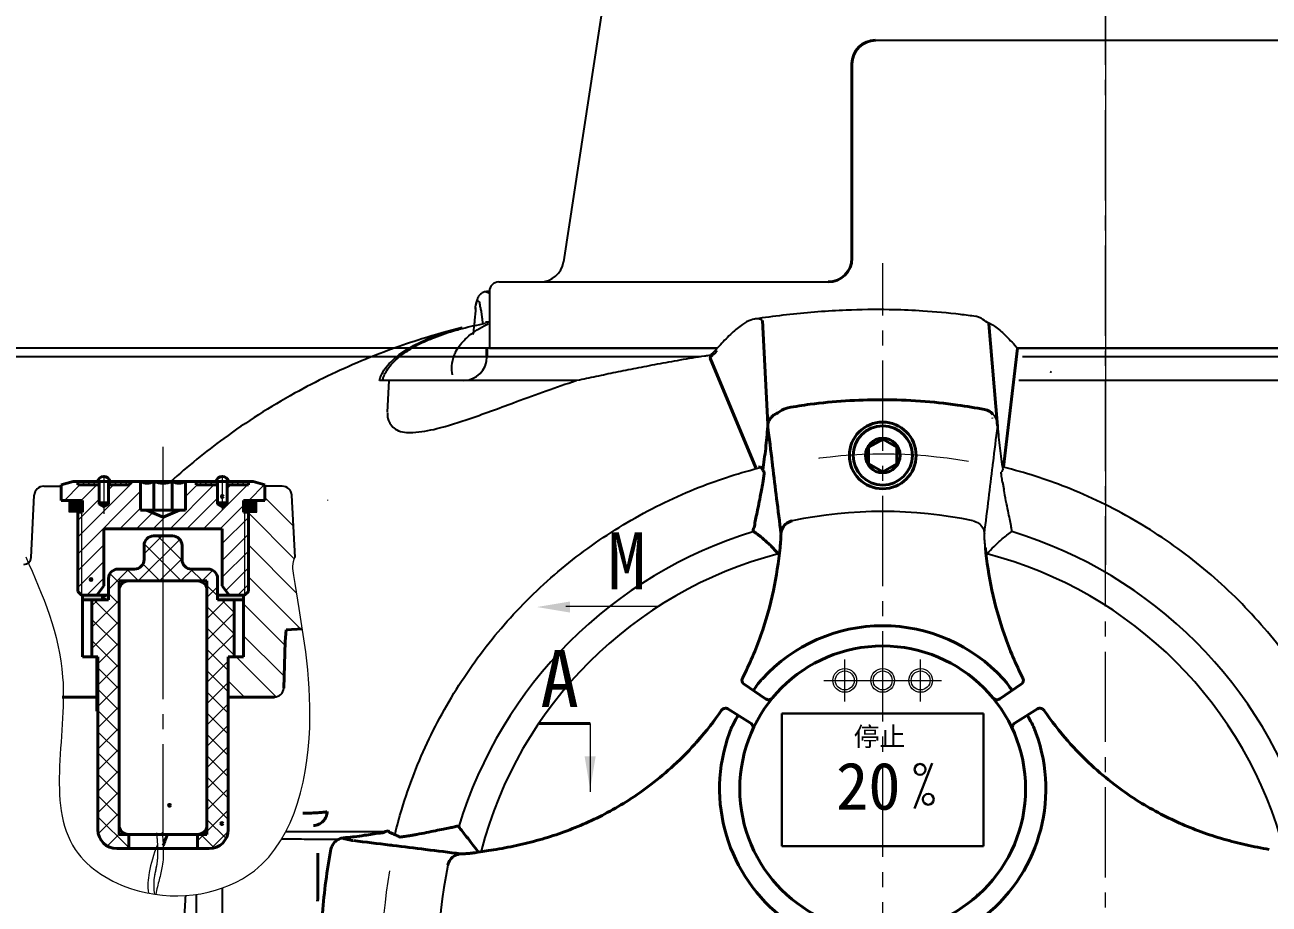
# Model space of a CAD drawing. Header units: millimetres. Extents: x 1758 to 4202, y 581 to 2263.
# Drawn here: x 3389.7 to 3652.2, y 1813.4 to 1998.9 of the extents above; entities that cross this region are included whole.
import ezdxf

# ---------------------------------------------------------------- set-up
doc = ezdxf.new("R2010")
doc.units = ezdxf.units.MM
doc.linetypes.add('CENTER', pattern=[50.8, 31.75, -6.35, 6.35, -6.35])
doc.linetypes.add('CENTER2', pattern=[28.575, 19.05, -3.175, 3.175, -3.175])
for name, color, linetype, lineweight in [('1CEN', 4, 'CENTER2', 9), ('center', 1, 'CENTER', 9), ('dim', 3, 'Continuous', 13), ('中心线', 14, 'CENTER', 9), ('剖面线', 3, 'Continuous', 13), ('单点划线', 1, 'CENTER2', 13), ('尺寸线', 3, 'Continuous', 15), ('标注', 3, 'Continuous', 13), ('粗实线', 7, 'Continuous', 40), ('细实线', 3, 'Continuous', 13)]:
    doc.layers.add(name, color=color, linetype=linetype, lineweight=lineweight)
doc.styles.add('01', font='txt.shx')
doc.styles.add('STYLE1', font='txt.shx', dxfattribs={"width": 0.8, "height": 3, "bigfont": 'gbcbig.shx'})
doc.dimstyles.new('工程标注', dxfattribs={"dimtxt": 6, "dimasz": 5, "dimexe": 1, "dimexo": 0, "dimgap": 1, "dimtad": 1, "dimdec": 0, "dimdsep": 46, "dimtxsty": 'STYLE1', "dimcen": 1, "dimclrd": 256, "dimclrt": 256, "dimadec": 0, "dimazin": 2, "dimtfac": 1, "dimtdec": 0, "dimtmove": 0, "dimatfit": 3, "dimfxl": 0, "dimtolj": 1, "dimarcsym": 0})

# ---------------------------------------------------------------- blocks, each defined once
blk = doc.blocks.new('*D15')
at = {"layer": 'DEFPOINTS', "color": 0, "ltscale": 10, "transparency": 16777216}
for p in [(3209.93, 2074.59), (3163.62, 1529.01), (3518.17, 1529.01)]:
    blk.add_point(p, dxfattribs=at)
at = {"layer": '尺寸线', "color": 0, "lineweight": -2, "ltscale": 10, "transparency": 16777216}
for p, q in [((3209.93, 2074.59), (3162.62, 2074.59)), ((3518.17, 1529.01), (3162.62, 1529.01))]:
    blk.add_line(p, q, dxfattribs=at)
at = {"layer": '尺寸线', "lineweight": -2, "ltscale": 10, "transparency": 16777216}
blk.add_line((3163.62, 2069.59), (3163.62, 1534.01), dxfattribs=at)
at = {"layer": '尺寸线', "ltscale": 10, "transparency": 16777216}
for points in [[(3162.78, 2069.59), (3164.45, 2069.59), (3163.62, 2074.59)], [(3162.78, 1534.01), (3164.45, 1534.01), (3163.62, 1529.01)]]:
    blk.add_solid(points, dxfattribs=at)
at = {"layer": '尺寸线', "ltscale": 10, "transparency": 16777216, "insert": (3155.12, 1801.8), "char_height": 3, "attachment_point": 5, "rotation": 90, "style": 'STYLE1'}
blk.add_mtext('\\A1;{\\H5x;546}', dxfattribs=at)
blk = doc.blocks.new('*D16')
at = {"layer": 'DEFPOINTS', "color": 0, "ltscale": 10, "transparency": 16777216}
for p in [(3186.27, 2074.59), (3197.91, 2074.59), (3487.17, 1930.69)]:
    blk.add_point(p, dxfattribs=at)
at = {"layer": '尺寸线', "color": 0, "lineweight": -2, "ltscale": 10, "transparency": 16777216}
for p, q in [((3197.91, 2074.59), (3185.27, 2074.59)), ((3487.17, 1930.69), (3185.27, 1930.69))]:
    blk.add_line(p, q, dxfattribs=at)
at = {"layer": '尺寸线', "lineweight": -2, "ltscale": 10, "transparency": 16777216}
blk.add_line((3186.27, 1935.69), (3186.27, 2069.59), dxfattribs=at)
at = {"layer": '尺寸线', "ltscale": 10, "transparency": 16777216}
for points in [[(3185.44, 2069.59), (3187.11, 2069.59), (3186.27, 2074.59)], [(3185.44, 1935.69), (3187.11, 1935.69), (3186.27, 1930.69)]]:
    blk.add_solid(points, dxfattribs=at)
at = {"layer": '尺寸线', "ltscale": 10, "transparency": 16777216, "insert": (3177.77, 2002.64), "char_height": 3, "attachment_point": 5, "rotation": 90, "style": 'STYLE1'}
blk.add_mtext('\\A1;{\\H5x;144}', dxfattribs=at)
blk = doc.blocks.new('*D17')
at = {"layer": 'DEFPOINTS', "color": 0, "ltscale": 10, "transparency": 16777216}
for p in [(3487.17, 1928.89), (3186.21, 1662.95), (3488.26, 1662.95)]:
    blk.add_point(p, dxfattribs=at)
at = {"layer": '尺寸线', "color": 0, "lineweight": -2, "ltscale": 10, "transparency": 16777216}
for p, q in [((3487.17, 1928.89), (3185.21, 1928.89)), ((3488.26, 1662.95), (3185.21, 1662.95))]:
    blk.add_line(p, q, dxfattribs=at)
at = {"layer": '尺寸线', "lineweight": -2, "ltscale": 10, "transparency": 16777216}
blk.add_line((3186.21, 1923.89), (3186.21, 1667.95), dxfattribs=at)
at = {"layer": '尺寸线', "ltscale": 10, "transparency": 16777216}
for points in [[(3185.38, 1923.89), (3187.05, 1923.89), (3186.21, 1928.89)], [(3185.38, 1667.95), (3187.05, 1667.95), (3186.21, 1662.95)]]:
    blk.add_solid(points, dxfattribs=at)
at = {"layer": '尺寸线', "ltscale": 10, "transparency": 16777216, "insert": (3177.71, 1795.92), "char_height": 3, "attachment_point": 5, "rotation": 90, "style": 'STYLE1'}
blk.add_mtext('\\A1;{\\H5x;266}', dxfattribs=at)

msp = doc.modelspace()

# ---------------------------------------------------------------- hatches: boundary and pattern name
at = {"layer": '剖面线'}
h = msp.add_hatch(dxfattribs=at)
h.set_pattern_fill('ANSI37', color=256, style=0)
h.set_pattern_definition([(45, (533.22, 227.016), (-2.245064, 2.245064), []), (135, (533.22, 227.016), (-2.245064, -2.245064), [])])
h.paths.add_polyline_path([(3428.075, 1828.093), (3426.075, 1828.093), (3426.075, 1825.093), (3428.575, 1825.093, 0.4142136), (3432.575, 1829.093), (3432.575, 1865.593), (3433.825, 1865.593), (3433.825, 1877.593), (3430.325, 1877.593), (3430.325, 1882.093, 0.4142136), (3428.325, 1884.093), (3424.825, 1884.093, -0.4142136), (3422.825, 1886.093), (3422.825, 1889.093, 0.4142136), (3420.825, 1891.093), (3418.825, 1891.093), (3418.825, 1881.593), (3428.075, 1881.593)])
h.paths.add_polyline_path([(3405.075, 1829.093, 0.4142136), (3409.075, 1825.093), (3411.575, 1825.093), (3411.575, 1828.093), (3409.575, 1828.093), (3409.575, 1881.593), (3418.825, 1881.593), (3418.825, 1891.093), (3416.825, 1891.093, 0.4142136), (3414.825, 1889.093), (3414.825, 1886.093, -0.4142136), (3412.825, 1884.093), (3409.325, 1884.093, 0.4142136), (3407.325, 1882.093), (3407.325, 1877.593), (3403.825, 1877.593), (3403.825, 1865.593), (3405.075, 1865.593)])
at = {"layer": '尺寸线', "ltscale": 10}
h = msp.add_hatch(dxfattribs=at)
h.set_pattern_fill('ANSI31', color=256, scale=20, style=0)
h.set_pattern_definition([(45, (-5158.7107, -2358.9233), (-1.76776695, 1.76776695), [])])
h.paths.add_polyline_path([(3401.625, 1896.093), (3400.825, 1896.093), (3400.825, 1879.393), (3401.625, 1878.593)], flags=16)
edge = h.paths.add_edge_path()
edge.add_spline(control_points=[(3436.025, 1882.254), (3435.06, 1882.045), (3434.081, 1881.851), (3433.098, 1881.674), (3433.087, 1881.671)], knot_values=[14.3379993, 14.3379993, 14.3379993, 14.3379993, 17.2987013, 17.3328173, 17.3328173, 17.3328173, 17.3328173], degree=3, periodic=0)
edge.add_spline(control_points=[(3433.087, 1881.671), (3432.501, 1881.566), (3431.914, 1881.466), (3431.325, 1881.373)], knot_values=[12.5508787, 12.5508787, 12.5508787, 12.5508787, 14.3379993, 14.3379993, 14.3379993, 14.3379993], degree=3, periodic=0)
edge.add_line((3431.325, 1881.373), (3431.325, 1880.554))
edge.add_line((3431.325, 1880.554), (3432.808, 1878.593))
edge.add_line((3432.808, 1878.593), (3436.025, 1878.593))
edge.add_line((3436.025, 1878.593), (3436.025, 1882.254))
edge = h.paths.add_edge_path()
edge.add_spline(control_points=[(3436.825, 1882.43), (3436.559, 1882.37), (3436.292, 1882.311), (3436.025, 1882.254)], knot_values=[17.3328173, 17.3328173, 17.3328173, 17.3328173, 18.152041, 18.152041, 18.152041, 18.152041], degree=3, periodic=0)
edge.add_line((3436.025, 1882.254), (3436.025, 1878.593))
edge.add_line((3436.025, 1878.593), (3436.825, 1879.393))
edge.add_line((3436.825, 1879.393), (3436.825, 1882.43))
edge = h.paths.add_edge_path(flags=17)
edge.add_line((3436.825, 1896.093), (3436.025, 1896.093))
edge.add_line((3436.025, 1896.093), (3436.025, 1882.254))
edge.add_spline(control_points=[(3436.025, 1882.254), (3436.292, 1882.311), (3436.559, 1882.37), (3436.825, 1882.43)], knot_values=[17.3328173, 17.3328173, 17.3328173, 17.3328173, 18.152041, 18.152041, 18.152041, 18.152041], degree=3, periodic=0)
edge.add_line((3436.825, 1882.43), (3436.825, 1896.093))
h.paths.add_polyline_path([(3415.343, 1896.563), (3414.075, 1896.563), (3414.075, 1902.563), (3411.825, 1902.563), (3411.825, 1901.863), (3407.325, 1901.863), (3407.325, 1897.776), (3406.325, 1897.208), (3406.325, 1897.202), (3405.325, 1897.776), (3405.325, 1901.863), (3400.825, 1901.863), (3400.825, 1902.563), (3399.825, 1902.563), (3397.325, 1901.893), (3397.325, 1898.593), (3401.825, 1898.593), (3401.825, 1896.093), (3401.625, 1896.093), (3401.625, 1878.593), (3404.842, 1878.593), (3406.325, 1880.554), (3406.325, 1892.593), (3418.825, 1892.593), (3418.825, 1895.063)])
h.paths.add_polyline_path([(3407.761, 1896.025, -1), (3408.161, 1896.025, -1)], flags=16)
edge = h.paths.add_edge_path()
edge.add_line((3436.025, 1896.093), (3435.825, 1896.093))
edge.add_line((3435.825, 1896.093), (3435.825, 1898.593))
edge.add_line((3435.825, 1898.593), (3440.325, 1898.593))
edge.add_line((3440.325, 1898.593), (3440.325, 1901.893))
edge.add_line((3440.325, 1901.893), (3437.825, 1902.563))
edge.add_line((3437.825, 1902.563), (3436.825, 1902.563))
edge.add_line((3436.825, 1902.563), (3436.825, 1901.863))
edge.add_line((3436.825, 1901.863), (3432.325, 1901.863))
edge.add_line((3432.325, 1901.863), (3432.325, 1897.776))
edge.add_line((3432.325, 1897.776), (3431.325, 1897.202))
edge.add_line((3431.325, 1897.202), (3431.325, 1897.208))
edge.add_line((3431.325, 1897.208), (3430.325, 1897.776))
edge.add_line((3430.325, 1897.776), (3430.325, 1901.863))
edge.add_line((3430.325, 1901.863), (3425.825, 1901.863))
edge.add_line((3425.825, 1901.863), (3425.825, 1902.563))
edge.add_line((3425.825, 1902.563), (3423.575, 1902.563))
edge.add_line((3423.575, 1902.563), (3423.575, 1896.563))
edge.add_line((3423.575, 1896.563), (3422.307, 1896.563))
edge.add_line((3422.307, 1896.563), (3418.825, 1895.063))
edge.add_line((3418.825, 1895.063), (3418.825, 1892.593))
edge.add_line((3418.825, 1892.593), (3431.325, 1892.593))
edge.add_line((3431.325, 1892.593), (3431.325, 1881.373))
edge.add_spline(control_points=[(3431.325, 1881.373), (3431.925, 1881.468), (3433.497, 1881.735), (3435.06, 1882.045), (3436.025, 1882.254)], knot_values=[12.5508787, 12.5508787, 12.5508787, 12.5508787, 14.3721154, 17.3328173, 17.3328173, 17.3328173, 17.3328173], degree=3, periodic=0)
edge.add_line((3436.025, 1882.254), (3436.025, 1896.093))
at = {"layer": '标注'}
h = msp.add_hatch(dxfattribs=at)
h.set_pattern_fill('ANSI31', color=256, scale=0.25, angle=90, style=0)
h.set_pattern_definition([(135, (533.2199, 227.0161), (-0.561266, -0.561266), [])])
h.paths.add_polyline_path([(3407.325, 1902.563), (3407.325, 1901.863), (3411.825, 1901.863), (3411.825, 1902.563)])
h.paths.add_polyline_path([(3405.325, 1901.863), (3405.325, 1902.563), (3400.825, 1902.563), (3400.825, 1901.863)])
h.paths.add_polyline_path([(3432.325, 1902.563), (3432.325, 1901.863), (3436.825, 1901.863), (3436.825, 1902.563)])
h.paths.add_polyline_path([(3430.325, 1901.863), (3430.325, 1902.563), (3425.825, 1902.563), (3425.825, 1901.863)])
for points in [[(3399.018, 1898.593), (3401.825, 1898.593), (3401.825, 1896.093), (3400.825, 1896.093), (3399.018, 1896.093)], [(3438.633, 1898.593), (3435.825, 1898.593), (3435.825, 1896.093), (3436.825, 1896.093), (3438.633, 1896.093)]]:
    msp.add_hatch(color=256, dxfattribs=at).paths.add_polyline_path(points)
at = {"layer": '粗实线'}
for points in [[(3431.125, 1899.435, 1), (3431.525, 1899.435, 1)], [(3400.399, 1897.685, 1), (3400.799, 1897.685, 1)], [(3403.421, 1881.892, 1), (3403.821, 1881.892, 1)], [(3406.04, 1878.069, 1), (3406.44, 1878.069, 1)], [(3419.991, 1834.242, 1), (3420.391, 1834.242, 1)], [(3431.034, 1830.38, 1), (3431.434, 1830.38, 1)]]:
    msp.add_hatch(color=256, dxfattribs=at).paths.add_polyline_path(points)
at = {"layer": '细实线'}
h = msp.add_hatch(color=256, dxfattribs=at)
h.paths.add_polyline_path([(3435.811, 1878.593), (3430.325, 1878.593), (3430.325, 1877.593), (3435.811, 1877.593)])
h.paths.add_polyline_path([(3407.325, 1878.593), (3401.84, 1878.593), (3401.84, 1877.593), (3407.325, 1877.593)])

# ---------------------------------------------------------------- linework, layer by layer
at = {"ltscale": 10}
for p, q in [((3514.526, 2022.446), (3503.32, 1948.939)), ((3569.173, 1995.693), (3745.593, 1995.693)), ((3489.673, 1944.693), (3559.173, 1944.693)), ((3487.673, 1942.693), (3487.673, 1930.693)), ((3487.673, 1930.693), (3535.747, 1930.693)), ((3599.142, 1930.693), (3751.338, 1930.693))]:
    msp.add_line(p, q, dxfattribs=at)
at = {"color": 7, "linetype": 'Continuous'}
for p, q in [((3485.142, 1941.122), (3485.024, 1940.561)), ((3485.143, 1941.126), (3485.142, 1941.122)), ((3486.952, 1942.629), (3486.953, 1942.629)), ((3484.753, 1938.954), (3484.761, 1939.268)), ((3484.761, 1939.268), (3484.761, 1939.27)), ((3572.959, 1938.819), (3572.962, 1938.818)), ((3486.848, 1936.142), (3486.873, 1935.961)), ((3543.826, 1936.889), (3543.817, 1936.888)), ((3590.319, 1937.407), (3590.317, 1937.407)), ((3591.826, 1936.791), (3591.832, 1936.787)), ((3535.747, 1930.693), (3487.173, 1930.693)), ((3526.023, 1930.693), (3535.747, 1930.693)), ((3748.174, 1930.693), (3598.877, 1930.693)), ((3598.877, 1930.693), (3748.173, 1930.693)), ((3748.173, 1930.693), (3599.141, 1930.674)), ((3532.212, 1928.893), (3487.173, 1928.893)), ((3748.173, 1928.893), (3600.197, 1928.893)), ((3506.158, 1923.893), (3464.465, 1923.893)), ((3466.213, 1917.222), (3466.563, 1923.893)), ((3765.189, 1923.893), (3599.397, 1923.893)), ((3593.876, 1915.895), (3593.869, 1916.009)), ((3393.665, 1901.593), (3397.325, 1901.593)), ((3443.985, 1901.593), (3440.325, 1901.593)), ((3390.968, 1886.514), (3391.658, 1899.688)), ((3446.683, 1886.514), (3445.992, 1899.688))]:
    msp.add_line(p, q, dxfattribs=at)
for p, q in [((3431.368, 1785.795), (3431.368, 1816.791)), ((3425.855, 1784.593), (3425.855, 1815.446))]:
    msp.add_line(p, q)
msp.add_lwpolyline([(3486.795, 1936.122), (3486.841, 1936.091), (3486.873, 1935.961)], dxfattribs=at)
at = {"ltscale": 10}
for centre, radius, start, end in [((3498.377, 1949.693), 5, 270, 351.33261), ((3489.673, 1942.693), 2, 90, 180)]:
    msp.add_arc(centre, radius, start, end, dxfattribs=at)
at = {"color": 7, "linetype": 'Continuous'}
for centre, radius, start, end in [((3482.173, 1928.893), 5, 270, 0), ((3393.665, 1899.583), 2.01, 90, 176.99999), ((3443.985, 1899.583), 2.01, 3.00001, 90), ((3570.673, 1802.542), 93.71, 78.25847, 101.7413), ((3570.673, 1802.542), 93.516, 106.92101, 163.07899), ((3570.673, 1802.542), 93.516, 16.92101, 73.07899), ((3389.47, 1886.593), 1.5, 270, 357), ((3570.673, 1802.542), 87.57, 104.58236, 165.41764), ((3570.673, 1802.542), 87.57, 14.58236, 75.41764), ((3442.306, 1859.103), 2.01, 270, 356.99999), ((3570.673, 1802.542), 93.71, 168.25843, 191.74157)]:
    msp.add_arc(centre, radius, start, end, dxfattribs=at)
for points, start_tangent, end_tangent in [([(3485.143, 1941.126), (3484.965, 1940.562), (3484.813, 1939.801)], (-0.3475101, -0.9376762), (-0.1360784, -0.9906981)), ([(3484.824, 1939.813), (3485.024, 1940.561)], (0.1715307, 0.9851788), (0.3454864, 0.9384238)), ([(3485.024, 1940.561), (3485.381, 1940.602), (3485.593, 1940.333)], (0.3454015, 0.938455), (0.2579485, -0.9661587)), ([(3486.953, 1942.629), (3486.899, 1942.623), (3485.925, 1942.217), (3485.41, 1941.661), (3485.177, 1941.213), (3485.142, 1941.122)], (-0.9936757, -0.1122884), (-0.3462477, -0.9381431)), ([(3485.593, 1940.333), (3485.639, 1939.845)], (0.2579485, -0.9661587), (0.0891126, -0.9960216)), ([(3484.761, 1939.269), (3484.559, 1936.619), (3484.189, 1933.503)], (-0.0569478, -0.9983772), (-0.1409939, -0.9900105)), ([(3484.762, 1939.27), (3484.824, 1939.813)], (0.057175, 0.9983642), (0.1715307, 0.9851788)), ([(3485.639, 1939.845), (3485.788, 1939.187), (3485.946, 1938.317)], (0.0891126, -0.9960216), (0.1474711, -0.9890664)), ([(3485.946, 1938.317), (3486.109, 1937.225)], (0.1474711, -0.9890664), (0.1390418, -0.9902865)), ([(3572.071, 1938.836), (3562.951, 1938.724), (3551.092, 1937.831), (3545.211, 1937.091)], (-0.9998585, 0.0168203), (-0.9900742, -0.1405456)), ([(3572.959, 1938.819), (3572.071, 1938.836)], (-0.999743, 0.0226703), (-0.9998585, 0.0168203)), ([(3590.317, 1937.407), (3587.064, 1937.831), (3579.117, 1938.553), (3572.962, 1938.819)], (-0.9900763, 0.1405306), (-0.9997453, 0.0225704)), ([(3464.465, 1923.893), (3464.883, 1925.06), (3465.65, 1926.358), (3466.869, 1927.791), (3468.676, 1929.349), (3471.244, 1931.009), (3474.826, 1932.74), (3479.792, 1934.482), (3482, 1935.086)], (0.2392792, 0.9709508), (0.9692252, 0.2461759)), ([(3481.991, 1934.887), (3486.873, 1935.962)], (0.967841, 0.2515629), (0.9835063, 0.180874)), ([(3483.362, 1933.301), (3485.137, 1934.591), (3487.032, 1935.671)], (0.7674332, 0.6411289), (0.8908066, 0.4543826)), ([(3486.109, 1937.225), (3486.255, 1936.068)], (0.1390418, -0.9902865), (0.1154377, -0.9933147)), ([(3487.032, 1935.671), (3487.082, 1935.696)], (0.8908067, 0.4543825), (0.8917946, 0.4524405)), ([(3542.87, 1936.657), (3541.083, 1935.732), (3538.856, 1933.9), (3536.429, 1931.426), (3535.192, 1930.094)], (-0.9463542, -0.323131), (-0.678638, -0.7344729)), ([(3543.827, 1936.885), (3543.464, 1936.822), (3542.87, 1936.657)], (-0.991033, -0.1336177), (-0.9463542, -0.323131)), ([(3545.211, 1937.091), (3543.818, 1936.888)], (-0.9900742, -0.1405456), (-0.9890006, -0.1479115)), ([(3545.28, 1936.555), (3544.882, 1936.769), (3544.439, 1936.891), (3543.947, 1936.904), (3543.84, 1936.891)], (-0.8283303, 0.56024), (-0.9902722, -0.1391435)), ([(3591.024, 1937.222), (3590.319, 1937.406)], (-0.9338497, 0.3576656), (-0.9898736, 0.1419513)), ([(3591.826, 1936.791), (3591.053, 1937.211), (3591.024, 1937.222)], (-0.819196, 0.5735137), (-0.9338497, 0.3576656)), ([(3593.08, 1935.88), (3591.832, 1936.787)], (-0.7997932, 0.6002757), (-0.8178539, 0.5754259)), ([(3592.46, 1936.338), (3594.236, 1935.391), (3596.44, 1933.532), (3598.837, 1931.029), (3599.142, 1930.693)], (0.9423424, -0.3346503), (0.6696286, -0.7426961)), ([(3465.246, 1924.308), (3465.458, 1924.903), (3466.04, 1926.016), (3466.954, 1927.237), (3468.288, 1928.561), (3470.15, 1929.976), (3472.684, 1931.463), (3476.092, 1932.996), (3480.661, 1934.525)], (0.2854665, 0.9583887), (0.9618563, 0.2735551)), ([(3480.522, 1929.826), (3482.344, 1932.36), (3483.362, 1933.301)], (0.4334971, 0.9011549), (0.7674332, 0.6411289)), ([(3480.661, 1934.525), (3481.991, 1934.887)], (0.9618563, 0.2735551), (0.967841, 0.2515629)), ([(3480.292, 1929.299), (3480.522, 1929.826)], (0.3651921, 0.9309322), (0.4334971, 0.9011549)), ([(3535.192, 1930.094), (3534.089, 1928.9)], (-0.678638, -0.7344729), (-0.6798391, -0.7333613)), ([(3535.733, 1930.13), (3534.269, 1928.577)], (-0.6885621, -0.7251774), (-0.6851613, -0.7283914)), ([(3479.907, 1925.11), (3479.778, 1926.96), (3480.292, 1929.299)], (-0.1889743, 0.981982), (0.3651921, 0.9309322)), ([(3533.062, 1929.033), (3527.89, 1928.179), (3523.081, 1927.309), (3518.589, 1926.443), (3514.323, 1925.583), (3510.203, 1924.733), (3506.158, 1923.893)], (-0.9879723, -0.1546312), (-0.9792893, -0.2024659)), ([(3533.955, 1929.163), (3533.076, 1929.022)], (-0.9876668, -0.1565703), (-0.9872929, -0.1589112)), ([(3534.396, 1929.232), (3533.955, 1929.163)], (-0.9882598, -0.152783), (-0.9876668, -0.1565703)), ([(3534.17, 1928.884), (3534.19, 1928.652)], (-0.1958436, -0.9806351), (0.4550607, -0.8904604)), ([(3534.19, 1928.652), (3534.269, 1928.577)], (0.4550607, -0.8904604), (0.9329333, -0.3600492)), ([(3606.014, 1925.798), (3606.257, 1925.716)], (0.9472696, -0.3204376), (0.946369, -0.3230877)), ([(3465.14, 1923.893), (3465.246, 1924.308)], (0.2089417, 0.9779281), (0.2854665, 0.9583887)), ([(3466.17, 1917.047), (3466.381, 1915.471), (3468.15, 1913.466), (3471.535, 1912.927), (3476.564, 1913.732), (3483.655, 1915.897), (3493.411, 1919.427), (3506, 1923.893)], (-0.0558627, -0.9984385), (0.9483044, 0.3173621)), ([(3594.934, 1914.522), (3594.62, 1915.814), (3593.935, 1916.822)], (-0.0758759, 0.9971173), (-0.6966797, 0.7173823)), ([(3593.876, 1915.895), (3593.868, 1916.006)], (-0.066379, 0.9977945), (-0.0717567, 0.9974222)), ([(3593.877, 1915.896), (3593.869, 1916.01)], (-0.0709395, 0.9974806), (-0.0695475, 0.9975786)), ([(3593.98, 1906.528), (3594.93, 1914.24)], (0.1223119, 0.9924917), (0.1223801, 0.9924833)), ([(3594.934, 1914.522), (3594.947, 1914.241)], (0.072409, -0.997375), (0.0733118, -0.9973091)), ([(3594.947, 1914.241), (3595.381, 1909.629), (3596.016, 1905.011)], (0.0733118, -0.9973091), (0.158115, -0.9874207)), ([(3593.904, 1905.914), (3593.98, 1906.528)], (0.1223058, 0.9924925), (0.1223119, 0.9924917)), ([(3467.776, 1828.197), (3469.199, 1833.359), (3474.967, 1848.243), (3482.896, 1862.075), (3492.794, 1874.566), (3504.455, 1885.426), (3517.612, 1894.428), (3531.98, 1901.372), (3545.156, 1905.583)], (0.2413868, 0.970429), (0.970243, 0.2421332)), ([(3592.141, 1891.596), (3593.05, 1898.982), (3593.904, 1905.914)], (0.1221264, 0.9925146), (0.1223058, 0.9924925)), ([(3595.958, 1902.387), (3595.848, 1903.068), (3595.765, 1903.654), (3595.711, 1904.107), (3595.69, 1904.523)], (-0.1679573, 0.9857943), (0.5613253, 0.8275952)), ([(3596.016, 1905.011), (3595.791, 1904.671), (3595.691, 1904.522)], (-0.5717971, -0.8203951), (-0.5481426, -0.8363849)), ([(3596.083, 1905.609), (3595.99, 1905.632)], (-0.97049, 0.2411414), (-0.9707035, 0.2402806)), ([(3596.19, 1905.583), (3596.083, 1905.609)], (-0.970243, 0.2421331), (-0.97049, 0.2411414)), ([(3673.57, 1828.197), (3672.147, 1833.359), (3666.379, 1848.243), (3658.449, 1862.075), (3648.552, 1874.566), (3636.891, 1885.426), (3623.734, 1894.428), (3609.366, 1901.372), (3596.19, 1905.583)], (-0.2413868, 0.970429), (-0.970243, 0.2421332)), ([(3595.958, 1902.386), (3596.094, 1901.604), (3596.237, 1900.822)], (0.1679573, -0.9857943), (0.1835042, -0.9830189)), ([(3597.891, 1892.009), (3597.904, 1892.336), (3597.764, 1893.22), (3597.49, 1894.597), (3597.121, 1896.367), (3596.686, 1898.501), (3596.237, 1900.821)], (0.8154721, 0.5787964), (-0.1835041, 0.9830189)), ([(3589.743, 1894.292), (3590.918, 1893.772), (3591.769, 1892.816), (3592.141, 1891.596)], (0.9794092, -0.2018853), (0.0793419, -0.9968475)), ([(3592.333, 1888.587), (3592.295, 1888.963), (3592.259, 1889.352), (3592.226, 1889.752), (3592.197, 1890.142), (3592.173, 1890.505), (3592.155, 1890.824), (3592.143, 1891.09), (3592.141, 1891.596)], (-0.1035395, 0.9946253), (0.1221294, 0.9925142)), ([(3592.721, 1887.292), (3594.168, 1888.883), (3595.886, 1890.46), (3597.891, 1892.009)], (0.6373489, 0.7705754), (0.8154721, 0.5787964))]:
    msp.add_spline(points, degree=3, dxfattribs=dict(at, start_tangent=start_tangent, end_tangent=end_tangent))
for points in [[(3487.879, 1942.654), (3487.099, 1942.646), (3487.026, 1942.638), (3486.952, 1942.629)], [(3487.498, 1936.201), (3487.065, 1936.181), (3486.957, 1936.162), (3486.848, 1936.142)], [(3487.082, 1935.696), (3487.112, 1935.712), (3487.143, 1935.727), (3487.481, 1935.91)]]:
    msp.add_open_spline(points, degree=3, dxfattribs=at)
for points, knots in [([(3486.961, 1942.596), (3486.998, 1942.606), (3487.078, 1942.613), (3487.144, 1942.586), (3487.856, 1942.265)], [0, 0, 0, 0, 0.11403477, 0.22669017, 0.22669017, 0.22669017, 0.22669017]), ([(3481.949, 1935.073), (3479.097, 1934.347), (3471.905, 1932.312), (3459.961, 1927.974), (3445.831, 1921.157), (3432.357, 1912.57), (3424.026, 1905.79), (3420.463, 1902.563)], [0, 0, 0, 0, 8.8298892, 22.4121508, 38.0684475, 55.799492, 70.2194021, 70.2194021, 70.2194021, 70.2194021]), ([(3465.612, 1828.615), (3464.895, 1828.626), (3462.16, 1828.658), (3457.455, 1828.667), (3451.5, 1828.647), (3447.252, 1828.638), (3444.975, 1828.636), (3444.665, 1828.635)], [14.2473822, 14.2473822, 14.2473822, 14.2473822, 16.4001402, 22.4516903, 28.362318, 34.2654057, 35.1954375, 35.1954375, 35.1954375, 35.1954375]), ([(3455.776, 1827.019), (3454.753, 1826.995), (3452.361, 1827.024), (3448.423, 1827.063), (3445.461, 1827.086), (3443.869, 1827.096), (3443.824, 1827.097)], [14.0325118, 14.0325118, 14.0325118, 14.0325118, 17.1021393, 21.2091851, 25.84848, 25.9857484, 25.9857484, 25.9857484, 25.9857484]), ([(3423.264, 1802.593), (3423.264, 1805.133), (3423.331, 1809.342), (3423.508, 1813.547), (3423.596, 1815.212)], [0, 0, 0, 0, 7.6215494, 12.6243526, 12.6243526, 12.6243526, 12.6243526])]:
    msp.add_open_spline(points, degree=3, knots=knots, dxfattribs=at)
at = {"layer": '1CEN', "color": 1}
for p, q in [((3617.673, 1504.711), (3617.673, 2086.351)), ((3570.673, 1651.886), (3570.673, 1948.688))]:
    msp.add_line(p, q, dxfattribs=at)
at = {"layer": 'center', "ltscale": 10}
msp.add_line((3617.673, 2061.907), (3617.673, 1884.996), dxfattribs=at)
at = {"layer": 'dim', "lineweight": 30}
msp.add_line((3581.109, 1843.162), (3577.359, 1833.54), dxfattribs=at)
for centre in [(3578.563, 1841.812), (3580.291, 1835.526)]:
    msp.add_circle(centre, 1.153, dxfattribs=at)
at = {"layer": '中心线'}
msp.add_line((3558.256, 1860.593), (3583.09, 1860.593), dxfattribs=at)
for centre, start, end in [((3570.81, 1802.727), 80.21879, 99.78121), ((3570.676, 1802.459), 170.21879, 189.78121)]:
    msp.add_arc(centre, 105.62, start, end, dxfattribs=at)
at = {"layer": '单点划线'}
for p, q in [((3418.825, 1828.093), (3418.825, 1909.864)), ((3418.825, 1866.576), (3418.825, 1907.837)), ((3406.325, 1903.921), (3406.325, 1895.783)), ((3431.325, 1903.921), (3431.325, 1896.702)), ((3562.673, 1856.176), (3562.673, 1865.01)), ((3578.673, 1856.176), (3578.673, 1865.01))]:
    msp.add_line(p, q, dxfattribs=at)
for points, knots in [([(3417.457, 1828.442), (3417.526, 1827.604), (3417.594, 1826.778), (3417.695, 1824.806), (3417.703, 1823.672), (3417.516, 1821.732), (3417.365, 1820.92), (3417.111, 1819.875), (3417.062, 1819.682), (3417.011, 1819.488)], [0, 0, 0, 0, 0.6309736, 0.6309736, 1.5267817, 1.5267817, 2.185419, 2.185419, 2.3334156, 2.3334156, 2.3334156, 2.3334156]), ([(3418.653, 1828.54), (3418.848, 1826.162), (3419.196, 1821.931), (3417.69, 1817.61), (3417.274, 1815.44)], [0, 0, 0, 0, 1.7905884, 3.1859824, 3.1859824, 3.1859824, 3.1859824])]:
    msp.add_open_spline(points, degree=3, knots=knots, dxfattribs=at)
at = {"layer": '标注'}
for p, q in [((3399.018, 1896.093), (3399.018, 1898.593)), ((3438.633, 1896.093), (3438.633, 1898.593)), ((3446.333, 1893.187), (3440.301, 1899.22)), ((3400.825, 1896.093), (3399.018, 1896.093)), ((3436.825, 1896.093), (3438.633, 1896.093)), ((3446.512, 1886.273), (3436.825, 1895.96)), ((3447.006, 1879.044), (3436.825, 1889.225)), ((3447.868, 1871.447), (3436.825, 1882.49)), ((3444.611, 1867.968), (3435.825, 1876.754)), ((3523.504, 1876.232), (3503.779, 1876.232)), ((3444.076, 1861.769), (3435.825, 1870.019)), ((3442.703, 1857.133), (3434.243, 1865.593)), ((3436.008, 1857.093), (3432.575, 1860.526)), ((3508.942, 1851.52), (3508.942, 1837.084))]:
    msp.add_line(p, q, dxfattribs=at)
for points, knots in [([(3389.871, 1886.658), (3393.421, 1878.57), (3401.982, 1859.063), (3391.851, 1827.174), (3416.515, 1812.962), (3444.801, 1817.616), (3452.252, 1852.563), (3447.536, 1874.986), (3446.016, 1885.349), (3446.676, 1886.637)], [0, 0, 0, 0, 26.504082, 63.9275012, 79.1055318, 103.7152771, 137.7588962, 167.7011777, 171.9402687, 171.9402687, 171.9402687, 171.9402687]), ([(3417.636, 1825.959), (3417.608, 1825.886), (3417.581, 1825.814), (3416.846, 1823.861), (3416.219, 1821.958), (3415.636, 1818.599), (3415.549, 1817.149), (3415.725, 1815.704)], [0.6154023, 0.6154023, 0.6154023, 0.6154023, 0.6670467, 0.6670467, 2.00114, 2.00114, 2.9906623, 2.9906623, 2.9906623, 2.9906623])]:
    msp.add_open_spline(points, degree=3, knots=knots, dxfattribs=at)
msp.add_open_spline([(3417.492, 1821.728), (3416.929, 1819.634), (3416.655, 1817.567), (3416.99, 1815.482)], degree=3, dxfattribs=at)
for points in [[(3504.694, 1877.254), (3504.694, 1874.921), (3497.694, 1876.087)], [(3510.109, 1844.594), (3507.775, 1844.594), (3508.942, 1837.594)]]:
    msp.add_solid(points, dxfattribs=at)
at = {"layer": '粗实线', "ltscale": 10}
for p, q in [((3564.173, 1949.693), (3564.173, 1990.693)), ((3545.28, 1936.554), (3546.449, 1914.672)), ((3593.08, 1935.88), (3594.889, 1914.23)), ((3487.173, 1928.893), (3487.173, 1930.693)), ((3599.142, 1930.693), (3596.19, 1905.583)), ((3534.269, 1928.577), (3543.882, 1905.438)), ((3444.805, 1871.272), (3444.606, 1868.845)), ((3448.238, 1871.468), (3444.805, 1871.272))]:
    msp.add_line(p, q, dxfattribs=at)
at = {"layer": '粗实线', "color": 0, "linetype": 'ByBlock'}
for p, q in [((3548.248, 1917.741), (3548.258, 1917.743)), ((3570.7, 1911.529), (3567.725, 1909.867)), ((3570.7, 1911.529), (3573.651, 1909.825)), ((3567.675, 1909.782), (3567.675, 1906.375)), ((3573.675, 1909.783), (3573.675, 1906.375)), ((3570.7, 1904.629), (3567.725, 1906.29)), ((3570.7, 1904.629), (3573.651, 1906.333)), ((3580.084, 1908.162), (3580.079, 1908.162)), ((3570.676, 1898.751), (3570.676, 1898.756)), ((3545.937, 1856.733), (3541.452, 1859.796)), ((3595.409, 1856.733), (3599.894, 1859.796)), ((3603.331, 1854.573), (3598.605, 1851.619)), ((3589.77, 1814.499), (3589.77, 1814.672)), ((3590.775, 1815.248), (3590.775, 1815.55))]:
    msp.add_line(p, q, dxfattribs=at)
at = {"layer": '粗实线', "color": 0}
for p, q in [((3592.155, 1917.779), (3592.168, 1917.777)), ((3451.453, 1824.146), (3451.453, 1814.459))]:
    msp.add_line(p, q, dxfattribs=at)
at = {"layer": '粗实线'}
for p, q in [((3399.825, 1902.563), (3397.325, 1901.893)), ((3397.325, 1901.893), (3397.325, 1898.593)), ((3399.825, 1902.563), (3418.825, 1902.563)), ((3400.825, 1901.863), (3400.825, 1902.563)), ((3400.825, 1901.863), (3405.325, 1901.863)), ((3405.325, 1902.563), (3405.325, 1897.776)), ((3407.325, 1902.563), (3407.325, 1897.776)), ((3407.325, 1901.863), (3411.825, 1901.863)), ((3411.825, 1901.863), (3411.825, 1902.563)), ((3414.075, 1902.563), (3414.075, 1896.563)), ((3416.883, 1902.563), (3416.883, 1896.563)), ((3437.825, 1902.563), (3418.825, 1902.563)), ((3420.767, 1902.563), (3420.767, 1896.563)), ((3423.575, 1902.563), (3423.575, 1896.563)), ((3425.825, 1901.863), (3425.825, 1902.563)), ((3430.325, 1901.863), (3425.825, 1901.863)), ((3430.325, 1902.563), (3430.325, 1897.776)), ((3432.325, 1902.563), (3432.325, 1897.776)), ((3436.825, 1901.863), (3432.325, 1901.863)), ((3436.825, 1901.863), (3436.825, 1902.563)), ((3437.825, 1902.563), (3440.325, 1901.893)), ((3440.325, 1901.893), (3440.325, 1898.593)), ((3397.325, 1898.593), (3401.825, 1898.593)), ((3401.825, 1898.593), (3401.825, 1896.093)), ((3401.825, 1898.593), (3401.825, 1896.093)), ((3435.825, 1898.593), (3435.825, 1896.093)), ((3440.325, 1898.593), (3435.825, 1898.593)), ((3400.825, 1896.093), (3400.825, 1879.393)), ((3400.825, 1896.093), (3401.825, 1896.093)), ((3400.825, 1896.093), (3401.825, 1896.093)), ((3405.325, 1898.063), (3407.325, 1898.063)), ((3405.772, 1897.563), (3405.325, 1898.009)), ((3405.325, 1898.009), (3407.325, 1898.009)), ((3405.325, 1897.776), (3405.559, 1897.776)), ((3405.325, 1897.776), (3406.32, 1897.205)), ((3405.772, 1897.563), (3406.879, 1897.563)), ((3405.772, 1897.563), (3406.879, 1897.563)), ((3406.32, 1897.205), (3407.325, 1897.776)), ((3406.879, 1897.563), (3407.325, 1898.009)), ((3407.092, 1897.776), (3407.325, 1897.776)), ((3414.075, 1896.563), (3418.825, 1896.563)), ((3415.343, 1896.563), (3418.825, 1895.063)), ((3423.575, 1896.563), (3418.825, 1896.563)), ((3422.307, 1896.563), (3418.825, 1895.063)), ((3432.325, 1898.063), (3430.325, 1898.063)), ((3430.772, 1897.563), (3430.325, 1898.009)), ((3432.325, 1898.009), (3430.325, 1898.009)), ((3430.559, 1897.776), (3430.325, 1897.776)), ((3431.33, 1897.205), (3430.325, 1897.776)), ((3431.879, 1897.563), (3430.772, 1897.563)), ((3431.879, 1897.563), (3430.772, 1897.563)), ((3432.325, 1897.776), (3431.33, 1897.205)), ((3431.879, 1897.563), (3432.325, 1898.009)), ((3432.325, 1897.776), (3432.092, 1897.776)), ((3436.825, 1896.093), (3435.825, 1896.093)), ((3436.825, 1896.093), (3436.825, 1879.393)), ((3406.325, 1892.593), (3406.325, 1880.554)), ((3406.325, 1892.593), (3418.825, 1892.593)), ((3416.825, 1891.093), (3420.825, 1891.093)), ((3431.325, 1892.593), (3418.825, 1892.593)), ((3431.325, 1892.593), (3431.325, 1880.554)), ((3414.825, 1886.093), (3414.825, 1889.093)), ((3422.825, 1886.093), (3422.825, 1889.093)), ((3409.325, 1884.093), (3412.825, 1884.093)), ((3428.325, 1884.093), (3424.825, 1884.093)), ((3404.842, 1878.593), (3406.325, 1880.554)), ((3407.325, 1877.593), (3407.325, 1882.093)), ((3409.575, 1828.093), (3409.575, 1881.593)), ((3409.575, 1881.593), (3428.075, 1881.593)), ((3428.075, 1828.093), (3428.075, 1881.593)), ((3430.325, 1877.593), (3430.325, 1882.093)), ((3432.808, 1878.593), (3431.325, 1880.554)), ((3400.825, 1879.393), (3401.625, 1878.593)), ((3407.325, 1878.593), (3401.625, 1878.593)), ((3401.825, 1865.593), (3401.825, 1877.593)), ((3401.825, 1877.593), (3407.325, 1877.593)), ((3401.84, 1877.593), (3401.84, 1878.593)), ((3403.825, 1865.593), (3403.825, 1877.593)), ((3430.325, 1878.593), (3436.025, 1878.593)), ((3435.825, 1877.593), (3430.325, 1877.593)), ((3433.825, 1865.593), (3433.825, 1877.593)), ((3435.811, 1877.593), (3435.811, 1878.593)), ((3435.825, 1865.593), (3435.825, 1877.593)), ((3436.825, 1879.393), (3436.025, 1878.593)), ((3401.825, 1865.593), (3405.075, 1865.593)), ((3404.825, 1854.093), (3404.825, 1865.593)), ((3405.075, 1829.093), (3405.075, 1865.593)), ((3432.575, 1829.093), (3432.575, 1865.593)), ((3435.825, 1865.593), (3432.575, 1865.593)), ((3405.075, 1857.093), (3397.507, 1857.093)), ((3432.575, 1857.093), (3442.306, 1857.093)), ((3498.213, 1851.52), (3508.942, 1851.52)), ((3409.575, 1828.093), (3428.075, 1828.093)), ((3411.575, 1825.093), (3411.575, 1828.093)), ((3426.075, 1825.093), (3426.075, 1828.093)), ((3409.075, 1825.093), (3428.575, 1825.093))]:
    msp.add_line(p, q, dxfattribs=at)
at = {"layer": '粗实线', "color": 7, "linetype": 'Continuous'}
for p, q in [((3444.606, 1868.845), (3444.313, 1858.998)), ((3538.014, 1854.573), (3542.741, 1851.619))]:
    msp.add_line(p, q, dxfattribs=at)
at = {"layer": '粗实线', "lineweight": 30}
for p, q in [((3549.423, 1853.593), (3591.923, 1853.593)), ((3549.423, 1853.593), (3549.423, 1825.593)), ((3591.923, 1853.593), (3591.923, 1825.593)), ((3549.423, 1825.593), (3591.923, 1825.593))]:
    msp.add_line(p, q, dxfattribs=at)
at = {"layer": '粗实线', "color": 0, "linetype": 'ByBlock'}
for centre, radius in [((3570.676, 1908.079), 7.044), ((3570.676, 1908.079), 6.25), ((3570.676, 1908.079), 3.65), ((3570.673, 1837.721), 30.153)]:
    msp.add_circle(centre, radius, dxfattribs=at)
at = {"layer": '粗实线'}
for centre in [(3431.325, 1899.435), (3400.599, 1897.685), (3403.621, 1881.888), (3406.24, 1878.069), (3420.191, 1834.242), (3431.234, 1830.38)]:
    msp.add_circle(centre, 0.2, dxfattribs=at)
at = {"layer": '粗实线', "ltscale": 10}
for centre, start, end in [((3569.173, 1990.693), 90, 180), ((3559.173, 1949.693), 270, 0)]:
    msp.add_arc(centre, 5, start, end, dxfattribs=at)
at = {"layer": '粗实线'}
for centre, radius, start, end in [((3406.325, 1902.259), 1.358, 12.91731, 167.08269), ((3431.325, 1902.259), 1.358, 12.91731, 167.08269), ((3415.479, 1905.282), 3.06, 242.69212, 297.30788), ((3418.825, 1907.98), 5.755, 250.27794, 270), ((3418.825, 1907.98), 5.755, 270, 289.72206), ((3422.171, 1905.282), 3.06, 242.69212, 297.30788), ((3416.825, 1889.093), 2, 90, 180), ((3420.825, 1889.093), 2, 0, 90), ((3412.825, 1886.093), 2, 270, 0), ((3424.825, 1886.093), 2, 180, 270), ((3409.325, 1882.093), 2, 90, 180), ((3428.325, 1882.093), 2, 0, 90), ((3411.529, 1879.593), 2, 90, 167.68486), ((3426.121, 1879.593), 2, 12.31514, 90), ((3409.075, 1829.093), 4, 180, 270), ((3411.529, 1830.093), 2, 192.31514, 270), ((3426.121, 1830.093), 2, 270, 347.68486), ((3428.575, 1829.093), 4, 270, 0)]:
    msp.add_arc(centre, radius, start, end, dxfattribs=at)
at = {"layer": '粗实线', "color": 0, "linetype": 'ByBlock'}
for start, end in [(42.47009, 137.52099), (159.97404, 20.03452)]:
    msp.add_arc((3570.673, 1837.721), 34.419, start, end, dxfattribs=at)
for points, start_tangent, end_tangent in [([(3570.308, 1919.835), (3555.359, 1918.874), (3550.685, 1918.13)], (-1, -0.0000091), (-0.9823536, -0.1870332)), ([(3546.606, 1915.226), (3546.782, 1915.599), (3547.163, 1916.135), (3547.652, 1916.576)], (0.363885, 0.9314439), (0.8111102, 0.5848934)), ([(3547.652, 1916.576), (3548.041, 1916.814)], (0.8111102, 0.5848934), (0.890136, 0.455695)), ([(3548.041, 1916.814), (3548.999, 1917.385), (3550.685, 1918.13)], (0.890136, 0.455695), (0.9823041, 0.1872928)), ([(3546.416, 1914.24), (3545.978, 1909.556), (3545.35, 1904.968)], (-0.0721838, -0.9973913), (-0.1573776, -0.9875385)), ([(3546.416, 1914.24), (3546.407, 1914.345)], (0.0734877, 0.9972961), (0.0725783, 0.9973627)), ([(3546.407, 1914.345), (3546.526, 1914.992)], (0.0725783, 0.9973627), (0.2865343, 0.95807)), ([(3546.416, 1914.24), (3547.368, 1906.523)], (0.1226651, -0.9924481), (0.1224301, -0.9924771)), ([(3546.526, 1914.992), (3546.606, 1915.226)], (0.2865343, 0.95807), (0.363885, 0.9314439)), ([(3547.368, 1906.523), (3547.444, 1905.914)], (0.1224301, -0.9924771), (0.1224095, -0.9924797)), ([(3544.888, 1905.612), (3544.513, 1905.611), (3544.491, 1905.606)], (-0.9537384, 0.3006379), (-0.9713325, -0.237725)), ([(3545.162, 1905.415), (3544.888, 1905.612)], (-0.613037, 0.7900542), (-0.9537384, 0.3006379)), ([(3545.328, 1905.011), (3545.162, 1905.415)], (-0.2105706, 0.9775786), (-0.613037, 0.7900542)), ([(3545.658, 1904.523), (3545.454, 1904.82), (3545.348, 1904.967)], (-0.5641086, 0.8257006), (-0.589357, 0.8078727)), ([(3545.658, 1904.523), (3545.637, 1904.099), (3545.582, 1903.643), (3545.5, 1903.061), (3545.391, 1902.388)], (0.5641086, -0.8257006), (-0.1677424, -0.9858309)), ([(3547.444, 1905.914), (3548.298, 1898.978), (3549.205, 1891.596)], (0.1224095, -0.9924797), (0.1217946, -0.9925553)), ([(3545.112, 1900.822), (3544.725, 1898.806), (3544.341, 1896.907), (3543.997, 1895.251), (3543.721, 1893.903), (3543.528, 1892.88), (3543.463, 1892.012)], (-0.1832962, -0.9830577), (0.818339, -0.5747358)), ([(3545.112, 1900.823), (3545.255, 1901.605), (3545.391, 1902.387)], (0.1832962, 0.9830577), (0.1677424, 0.9858309)), ([(3551.604, 1894.292), (3550.428, 1893.772), (3549.577, 1892.816), (3549.205, 1891.596)], (-0.9794118, -0.2018726), (-0.0791824, -0.9968601)), ([(3543.463, 1892.012), (3545.453, 1890.484), (3547.169, 1888.906), (3548.627, 1887.292)], (0.818339, -0.5747358), (0.6342269, -0.773147)), ([(3549.205, 1891.596), (3549.209, 1891.301), (3549.192, 1890.833), (3549.174, 1890.515), (3549.15, 1890.153), (3549.121, 1889.762), (3549.088, 1889.36), (3549.052, 1888.968), (3549.014, 1888.587)], (0.1217987, -0.9925548), (-0.1034666, -0.9946329)), ([(3549.014, 1888.587), (3547.6, 1879.569), (3544.967, 1870.125), (3541.093, 1861.107)], (-0.1034715, -0.9946324), (-0.4584829, -0.8887032)), ([(3600.254, 1861.108), (3596.347, 1870.221), (3593.725, 1879.669), (3592.333, 1888.587)], (-0.4584926, 0.8886982), (-0.1035439, 0.9946249)), ([(3541.093, 1861.107), (3540.983, 1860.627), (3541.113, 1860.152), (3541.452, 1859.796)], (-0.4557848, -0.89009), (0.846146, -0.5329512)), ([(3543.365, 1858.49), (3544.27, 1859.763), (3544.585, 1860.154), (3544.925, 1860.556), (3545.288, 1860.965)], (0.6076116, 0.7942343), (0.6752943, 0.7375484)), ([(3597.981, 1858.49), (3597.076, 1859.763), (3596.761, 1860.154), (3596.421, 1860.556), (3596.058, 1860.965)], (-0.6076116, 0.7942343), (-0.6752943, 0.7375484)), ([(3600.253, 1861.107), (3600.363, 1860.627), (3600.233, 1860.152), (3599.894, 1859.796)], (0.4557848, -0.89009), (-0.846146, -0.5329512)), ([(3547.041, 1856.608), (3546.705, 1856.529), (3546.327, 1856.566), (3545.937, 1856.733)], (-0.9197801, -0.3924342), (-0.8480481, 0.5299193)), ([(3547.311, 1856.785), (3547.041, 1856.608)], (-0.7208246, -0.6931176), (-0.9197801, -0.3924342)), ([(3594.035, 1856.785), (3594.305, 1856.608)], (0.7208246, -0.6931176), (0.9197801, -0.3924342)), ([(3594.305, 1856.608), (3594.641, 1856.529), (3595.019, 1856.566), (3595.409, 1856.733)], (0.9197801, -0.3924342), (0.8480481, 0.5299193)), ([(3489.141, 1824.951), (3493.993, 1825.887), (3498.793, 1827.121), (3503.489, 1828.658), (3508.057, 1830.503), (3512.553, 1832.699), (3517.094, 1835.354), (3521.764, 1838.619), (3526.605, 1842.689), (3531.62, 1847.824), (3536.652, 1854.292)], (0.9870246, 0.1605689), (0.565003, 0.8250889)), ([(3604.691, 1854.29), (3604.423, 1854.556), (3604.071, 1854.704), (3603.686, 1854.71), (3603.331, 1854.573)], (-0.5650321, 0.8250689), (-0.8480481, -0.5299193)), ([(3652.205, 1824.951), (3647.352, 1825.887), (3642.553, 1827.121), (3637.857, 1828.658), (3633.289, 1830.503), (3628.793, 1832.699), (3624.252, 1835.354), (3619.582, 1838.619), (3614.741, 1842.689), (3609.726, 1847.824), (3604.694, 1854.292)], (-0.9870246, 0.1605689), (-0.565003, 0.8250889)), ([(3598.605, 1851.619), (3598.287, 1851.347), (3598.084, 1851.015), (3598.008, 1850.677), (3598.049, 1850.361)], (-0.8480481, -0.5299193), (0.3085546, -0.9512066)), ([(3603.011, 1849.508), (3602.827, 1849.991), (3602.618, 1850.502), (3602.381, 1851.04), (3602.118, 1851.606), (3601.184, 1853.231)], (-0.3424846, 0.9395234), (-0.4482794, 0.8938935)), ([(3481.205, 1829.759), (3480.338, 1829.694), (3479.317, 1829.501), (3477.969, 1829.224), (3476.313, 1828.88), (3474.413, 1828.495), (3472.394, 1828.106)], (-0.578507, 0.8156774), (-0.9830253, -0.18347)), ([(3454.255, 1824.953), (3454.589, 1825.854), (3455.188, 1826.602), (3455.988, 1827.123), (3456.904, 1827.367)], (0.1948154, 0.9808399), (0.9947608, 0.1022303)), ([(3458.067, 1826.978), (3457.449, 1827.128), (3456.904, 1827.367)], (-0.9655496, 0.2602192), (0.0568357, 0.9983835)), ([(3456.904, 1827.367), (3458.887, 1827.588)], (0.9947606, 0.1022321), (0.992931, 0.1186933)), ([(3458.887, 1827.588), (3459.147, 1827.619)], (0.992931, 0.1186934), (0.9926678, 0.1208746)), ([(3459.147, 1827.619), (3461.349, 1827.908)], (0.9926678, 0.1208746), (0.9902028, 0.1396366)), ([(3466.432, 1828.716), (3465.483, 1828.558), (3464.39, 1828.374), (3462.974, 1828.148), (3461.349, 1827.908)], (-0.2688332, 0.9631867), (-0.9902028, -0.1396366)), ([(3466.432, 1828.716), (3466.875, 1828.422), (3467.418, 1828.189)], (0.2688343, -0.9631865), (0.9175499, -0.3976207)), ([(3467.418, 1828.189), (3468.205, 1827.891)], (0.9175499, -0.3976207), (0.94051, -0.3397661)), ([(3468.247, 1827.865), (3468.544, 1827.66), (3468.693, 1827.56)], (0.8204062, -0.5717811), (0.8364312, -0.5480719)), ([(3470.828, 1827.827), (3470.147, 1827.717), (3469.561, 1827.634), (3469.108, 1827.58), (3468.692, 1827.559)], (-0.9857992, -0.1679286), (-0.8276406, 0.5612584)), ([(3470.829, 1827.827), (3471.612, 1827.964), (3472.395, 1828.106)], (0.9857992, 0.1679286), (0.9830253, 0.18347)), ([(3454.255, 1780.131), (3452.481, 1793.732), (3452.473, 1811.443), (3454.255, 1824.953)], (-0.1867537, 0.9824068), (0.1867514, 0.9824072)), ([(3458.86, 1826.812), (3458.067, 1826.978)], (-0.9810919, 0.1935426), (-0.9655496, 0.2602192)), ([(3466.685, 1825.85), (3458.976, 1826.799)], (-0.9924951, 0.1222846), (-0.9924911, 0.1223172)), ([(3467.301, 1825.774), (3466.685, 1825.85)], (-0.9924954, 0.1222818), (-0.9924951, 0.1222846)), ([(3481.619, 1824.01), (3474.229, 1824.92), (3467.301, 1825.774)], (-0.9925053, 0.122202), (-0.9924954, 0.1222818)), ([(3478.923, 1821.612), (3479.443, 1822.787), (3480.399, 1823.638), (3481.619, 1824.01)], (0.2018875, 0.9794087), (0.996847, 0.0793475))]:
    msp.add_spline(points, degree=3, dxfattribs=dict(at, start_tangent=start_tangent, end_tangent=end_tangent))
at = {"layer": '粗实线', "color": 0}
for points, start_tangent, end_tangent in [([(3570.718, 1919.834), (3570.308, 1919.835)], (-0.9999936, 0.0035693), (-1, 0.0000207)), ([(3592.166, 1917.777), (3586.473, 1918.711), (3570.718, 1919.834)], (-0.982598, 0.1857449), (-0.9999936, 0.0035693)), ([(3592.697, 1917.63), (3592.152, 1917.777)], (-0.9402251, 0.3405537), (-0.9836184, 0.1802633)), ([(3592.159, 1917.762), (3592.161, 1917.76)], (0.8564874, -0.516168), (0.8533131, -0.5213988)), ([(3593.02, 1917.493), (3592.697, 1917.63)], (-0.8971021, 0.4418233), (-0.9402251, 0.3405537)), ([(3593.935, 1916.822), (3593.02, 1917.493)], (-0.6966797, 0.7173823), (-0.8971021, 0.4418233)), ([(3453.455, 1898.608), (3453.455, 1898.661)], (-0.0001594, 1), (-0.0026129, 0.9999966)), ([(3448.296, 1832.554), (3448.852, 1832.568), (3449.483, 1832.588), (3450.159, 1832.615), (3450.845, 1832.649), (3451.503, 1832.688), (3452.098, 1832.733), (3452.601, 1832.781), (3452.991, 1832.829), (3453.455, 1832.96)], (0.999735, 0.0230212), (-0.0000112, 1)), ([(3453.455, 1832.96), (3453.235, 1831.839), (3452.609, 1830.882), (3451.667, 1830.228), (3450.548, 1829.974)], (0.0000111, -1), (-0.9994954, -0.0317642)), ([(3451.453, 1814.459), (3451.448, 1814.234), (3451.432, 1813.998)], (0.0000051, -1), (-0.0950831, -0.9954693))]:
    msp.add_spline(points, degree=3, dxfattribs=dict(at, start_tangent=start_tangent, end_tangent=end_tangent))
at = {"layer": '粗实线', "color": 7, "linetype": 'Continuous'}
msp.add_open_spline([(3536.655, 1854.29), (3535.115, 1852.042), (3533.309, 1849.721), (3531.362, 1847.526), (3531.224, 1847.372)], degree=3, knots=[0, 0, 0, 0, 8.1745183, 8.7959192, 8.7959192, 8.7959192, 8.7959192], dxfattribs=at)
for points, start_tangent, end_tangent in [([(3536.655, 1854.29), (3536.923, 1854.556), (3537.275, 1854.704), (3537.66, 1854.71), (3538.014, 1854.573)], (0.5650321, 0.8250689), (0.8480481, -0.5299193)), ([(3538.335, 1849.508), (3538.519, 1849.991), (3538.728, 1850.502), (3538.964, 1851.04), (3539.228, 1851.606), (3540.162, 1853.231)], (0.3424846, 0.9395234), (0.4482794, 0.8938935)), ([(3542.741, 1851.619), (3543.059, 1851.347), (3543.262, 1851.015), (3543.338, 1850.677), (3543.297, 1850.361)], (0.8480481, -0.5299193), (-0.3085546, -0.9512066))]:
    msp.add_spline(points, degree=3, dxfattribs=dict(at, start_tangent=start_tangent, end_tangent=end_tangent))
at = {"layer": '粗实线'}
msp.add_open_spline([(3419.767, 1828.093), (3419.456, 1827.317), (3419.144, 1826.54), (3418.846, 1825.765)], degree=3, dxfattribs=at)
at = {"layer": '粗实线', "color": 0, "linetype": 'ByBlock'}
for points, knots in [([(3485.392, 1824.356), (3483.313, 1827.108), (3482.48, 1828.051), (3481.71, 1829.048), (3481.205, 1829.759)], [3.2431853, 3.2431853, 3.2431853, 3.2431853, 4.4008303, 7.0165227, 7.0165227, 7.0165227, 7.0165227]), ([(3489.141, 1824.951), (3484.079, 1824.143), (3483.837, 1824.128), (3483.467, 1824.094), (3483.082, 1824.066), (3482.725, 1824.043), (3482.409, 1824.024), (3482.045, 1824.011), (3481.786, 1823.989), (3481.619, 1824.01)], [1.7911874, 1.7911874, 1.7911874, 1.7911874, 2.1150103, 2.5169527, 2.9083193, 3.2715166, 3.5914537, 3.8573957, 4.3637297, 4.3637297, 4.3637297, 4.3637297])]:
    msp.add_open_spline(points, degree=3, knots=knots, dxfattribs=at)
at = {"layer": '细实线'}
for p, q in [((3401.625, 1896.093), (3401.625, 1878.593)), ((3436.025, 1896.093), (3436.025, 1878.593))]:
    msp.add_line(p, q, dxfattribs=at)
at = {"layer": '细实线', "color": 0}
for centre, radius in [((3562.673, 1860.593), 2.5), ((3562.673, 1860.593), 2), ((3570.673, 1860.593), 2.5), ((3570.673, 1860.593), 2), ((3578.673, 1860.593), 2.5), ((3578.673, 1860.593), 2)]:
    msp.add_circle(centre, radius, dxfattribs=at)

# ---------------------------------------------------------------- texts
at = {"layer": '标注', "attachment_point": 1, "style": '01'}
for s, insert, char_height, width in [('{\\fSimSun|b0|i0|c134|p2;M}', (3512.598, 1891.836), 12, 201.09543), ('{\\fSimSun|b0|i0|c134|p2;A}', (3498.42, 1866.984), 12, 201.09543), ('{\\fSimSun|b0|i0|c134|p2;停止}', (3564.543, 1850.74), 4, 29.21686), ('{\\fSimSun|b0|i0|c134|p2;20}', (3560.832, 1843.315), 10, 47.68998)]:
    msp.add_mtext(s, dxfattribs=dict(at, insert=insert, char_height=char_height, width=width))

# ---------------------------------------------------------------- dimensions: what is measured, and where the dimension line sits
at = {"layer": '尺寸线', "ltscale": 10}
for base, p1, p2, picture, middle in [((3163.617, 1529.009), (3209.931, 2074.593), (3518.173, 1529.009), '*D15', (3155.117, 1801.801)), ((3186.274, 2074.593), (3487.173, 1930.693), (3197.91, 2074.593), '*D16', (3177.774, 2002.643)), ((3186.212, 1662.953), (3487.173, 1928.893), (3488.255, 1662.953), '*D17', (3177.712, 1795.923))]:
    dim = msp.add_linear_dim(base=base, p1=p1, p2=p2, angle=90, text='{\\H5x;<>}', dimstyle='工程标注', dxfattribs=at)
    dim.commit()
    dim.dimension.update_dxf_attribs({"geometry": picture, "text_midpoint": middle})

doc.saveas('drawing.dxf')
